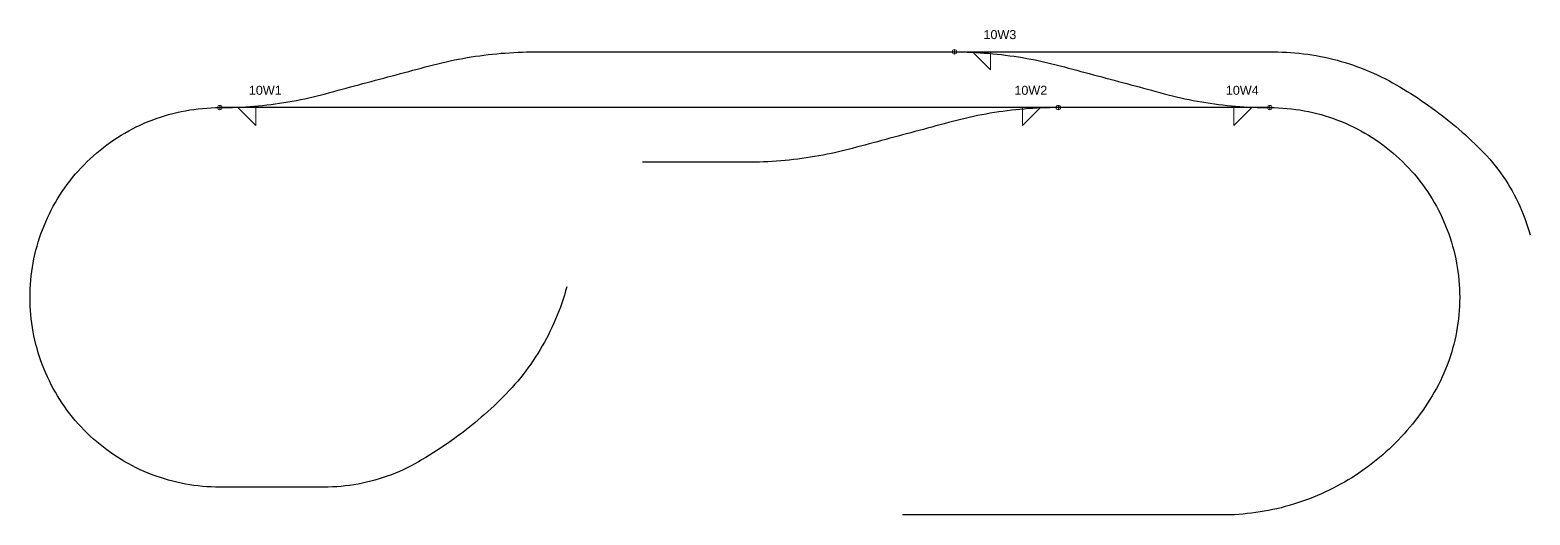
# Model space of a CAD drawing. Header units: millimetres. Extents: x -3814 to 4163, y -2000 to 17.
# Drawn here: x -42.2 to 291.2, y -90.6 to 17.2 of the extents above; entities that cross this region are included whole.
import ezdxf

# ---------------------------------------------------------------- set-up
doc = ezdxf.new("R2010")
doc.units = ezdxf.units.MM
doc.layers.add('AdditionalProps', color=7, linetype='Continuous')
doc.layers.add('Switches', color=255, linetype='Continuous', lineweight=0)
doc.layers.add('Tracks', color=7, linetype='Continuous', lineweight=25)
doc.styles.get("Standard").update_dxf_attribs({"font": 'arial.ttf'})

# ---------------------------------------------------------------- blocks, each defined once
blk = doc.blocks.new('Switch')
at = {"layer": 'AdditionalProps', "lineweight": 0}
for q in [(0, 0.5), (0, -0.5)]:
    blk.add_line((0, 0), q, dxfattribs=at)
blk.add_circle((0, 0), 0.5, dxfattribs=at)
at = {"layer": 'Switches', "color": 0, "linetype": 'ByBlock', "lineweight": 0, "transparency": 16777216}
blk.add_lwpolyline([(4, 0), (8, -4), (8, 0), (0, 0)], close=True, dxfattribs=at)
at = {"lineweight": 0}
blk.add_attdef('NAME', (-4.12, -2.7), '', height=2, dxfattribs=at)
at = {"layer": 'AdditionalProps', "color": 7, "lineweight": 0, "true_color": 0xffffff}
blk.add_attdef('type', (-4.12, -4.9), '', height=2, dxfattribs=at)

msp = doc.modelspace()

# ---------------------------------------------------------------- linework, layer by layer
at = {"layer": 'Tracks'}
for points in [[(0, 0), (0.95, 0), (1.9, 0.02), (2.85, 0.04), (3.8, 0.08), (4.75, 0.12), (5.7, 0.18), (6.65, 0.24), (7.59, 0.32), (8.54, 0.4), (9.49, 0.5), (10.43, 0.6), (11.38, 0.72), (12.32, 0.84), (13.26, 0.97), (14.2, 1.12), (15.14, 1.27), (16.07, 1.43), (17.01, 1.61), (17.94, 1.79), (18.87, 1.98), (19.8, 2.19), (20.73, 2.4), (21.65, 2.62), (22.58, 2.85), (23.5, 3.09), (24.42, 3.34), (25.34, 3.59), (26.27, 3.84), (27.19, 4.08), (28.11, 4.33), (29.04, 4.58), (29.96, 4.83), (30.89, 5.07), (31.81, 5.32), (32.73, 5.57), (33.66, 5.82), (34.58, 6.06), (35.5, 6.31), (36.43, 6.56), (37.35, 6.81), (38.28, 7.05), (39.2, 7.3), (40.12, 7.55), (41.05, 7.8), (41.97, 8.04), (42.89, 8.29), (43.82, 8.54), (44.74, 8.79), (45.66, 9.03), (46.59, 9.28), (47.51, 9.52), (48.43, 9.75), (49.35, 9.98), (50.28, 10.19), (51.21, 10.39), (52.14, 10.58), (53.07, 10.77), (54.01, 10.94), (54.95, 11.1), (55.88, 11.26), (56.82, 11.4), (57.77, 11.54), (58.71, 11.66), (59.65, 11.77), (60.6, 11.88), (61.54, 11.97), (62.49, 12.06), (63.44, 12.13), (64.39, 12.2), (65.34, 12.25), (66.29, 12.3), (67.24, 12.33), (68.19, 12.36), (69.14, 12.37), (70.09, 12.38), (71.05, 12.38), (72.01, 12.38), (72.98, 12.38), (73.94, 12.38), (74.9, 12.38), (75.86, 12.38), (76.82, 12.38), (77.79, 12.38), (78.75, 12.38), (79.71, 12.38), (80.67, 12.38), (81.63, 12.38), (82.6, 12.38), (83.56, 12.38), (84.52, 12.38), (85.48, 12.38), (86.45, 12.38), (87.41, 12.38), (88.37, 12.38), (89.33, 12.38), (90.29, 12.38), (91.26, 12.38), (92.22, 12.38), (93.18, 12.38), (94.14, 12.38), (95.11, 12.38), (96.07, 12.38), (97.03, 12.38), (97.99, 12.38), (98.95, 12.38), (99.92, 12.38), (100.88, 12.38), (101.84, 12.38), (102.8, 12.38), (103.77, 12.38), (104.73, 12.38), (105.69, 12.38), (106.65, 12.38), (107.61, 12.38), (108.58, 12.38), (109.54, 12.38), (110.5, 12.38), (111.46, 12.38), (112.43, 12.38), (113.39, 12.38), (114.35, 12.38), (115.31, 12.38), (116.27, 12.38), (117.24, 12.38), (118.2, 12.38), (119.16, 12.38), (120.12, 12.38), (121.09, 12.38), (122.05, 12.38), (123.01, 12.38), (123.97, 12.38), (124.93, 12.38), (125.9, 12.38), (126.86, 12.38), (127.82, 12.38), (128.78, 12.38), (129.75, 12.38), (130.71, 12.38), (131.67, 12.38), (132.63, 12.38), (133.59, 12.38), (134.56, 12.38), (135.52, 12.38), (136.48, 12.38), (137.44, 12.38), (138.41, 12.38), (139.37, 12.38), (140.32, 12.38), (141.28, 12.38), (142.24, 12.38), (143.19, 12.38), (144.15, 12.38), (145.11, 12.38), (146.06, 12.38), (147.02, 12.38), (147.97, 12.38), (148.93, 12.38), (149.89, 12.38), (150.84, 12.38), (151.8, 12.38), (152.76, 12.38), (153.71, 12.38), (154.67, 12.38), (155.62, 12.38), (156.58, 12.38), (157.54, 12.38), (158.49, 12.38), (159.45, 12.38), (160.41, 12.38), (161.36, 12.38), (162.32, 12.38), (163.27, 12.38)], [(163.27, 12.38), (164.23, 12.38), (165.19, 12.38), (166.14, 12.38), (167.1, 12.38), (168.06, 12.38), (169.01, 12.38), (169.97, 12.38), (170.92, 12.38), (171.88, 12.38), (172.84, 12.38), (173.79, 12.38), (174.75, 12.38), (175.71, 12.38), (176.66, 12.38), (177.62, 12.38), (178.57, 12.38), (179.53, 12.38), (180.49, 12.38), (181.44, 12.38), (182.4, 12.38), (183.36, 12.38), (184.31, 12.38), (185.27, 12.38), (186.23, 12.38), (187.18, 12.38), (188.14, 12.38), (189.11, 12.38), (190.07, 12.38), (191.03, 12.38), (191.99, 12.38), (192.95, 12.38), (193.92, 12.38), (194.88, 12.38), (195.84, 12.38), (196.8, 12.38), (197.77, 12.38), (198.73, 12.38), (199.69, 12.38), (200.65, 12.38), (201.61, 12.38), (202.58, 12.38), (203.54, 12.38), (204.5, 12.38), (205.46, 12.38), (206.43, 12.38), (207.39, 12.38), (208.35, 12.38), (209.31, 12.38), (210.27, 12.38), (211.23, 12.38), (212.19, 12.38), (213.14, 12.38), (214.1, 12.38), (215.06, 12.38), (216.01, 12.38), (216.97, 12.38), (217.92, 12.38), (218.88, 12.38), (219.84, 12.38), (220.79, 12.38), (221.75, 12.38), (222.71, 12.38), (223.66, 12.38), (224.62, 12.38), (225.57, 12.38), (226.53, 12.38), (227.49, 12.38), (228.44, 12.38), (229.4, 12.38), (230.36, 12.38), (231.31, 12.38), (232.27, 12.38), (233.23, 12.38), (234.18, 12.38), (235.13, 12.37), (236.09, 12.34), (237.04, 12.3), (237.99, 12.24), (238.94, 12.17), (239.88, 12.08), (240.83, 11.97), (241.78, 11.84), (242.72, 11.7), (243.66, 11.55), (244.59, 11.37), (245.53, 11.18), (246.46, 10.98), (247.38, 10.75), (248.3, 10.52), (249.22, 10.26), (250.13, 9.99), (251.04, 9.7), (251.95, 9.4), (252.84, 9.08), (253.74, 8.75), (254.62, 8.4), (255.5, 8.04), (256.37, 7.66), (257.24, 7.26), (258.1, 6.85), (258.95, 6.43), (259.8, 5.99), (260.63, 5.53), (261.46, 5.07), (262.28, 4.59), (263.1, 4.1), (263.91, 3.6), (264.72, 3.1), (265.52, 2.58), (266.31, 2.06), (267.1, 1.53), (267.88, 0.99), (268.66, 0.44), (269.43, -0.11), (270.2, -0.67), (270.96, -1.24), (271.71, -1.82), (272.46, -2.41), (273.2, -3), (273.94, -3.61), (274.67, -4.22), (275.39, -4.83), (276.11, -5.46), (276.82, -6.09), (277.52, -6.73), (278.22, -7.38), (278.91, -8.03), (279.59, -8.7), (280.27, -9.36), (280.94, -10.05), (281.59, -10.75), (282.23, -11.47), (282.86, -12.2), (283.46, -12.95), (284.05, -13.7), (284.62, -14.48), (285.18, -15.26), (285.71, -16.06), (286.23, -16.87), (286.73, -17.69), (287.21, -18.52), (287.67, -19.36), (288.11, -20.21), (288.54, -21.08), (288.94, -21.95), (289.32, -22.83), (289.68, -23.72), (290.02, -24.62), (290.35, -25.52), (290.65, -26.43), (290.93, -27.35), (291.19, -28.28)], [(163.27, 12.38), (164.23, 12.37), (165.18, 12.36), (166.13, 12.33), (167.08, 12.3), (168.03, 12.25), (168.98, 12.2), (169.92, 12.13), (170.87, 12.06), (171.82, 11.97), (172.77, 11.88), (173.71, 11.77), (174.65, 11.66), (175.6, 11.54), (176.54, 11.4), (177.48, 11.26), (178.42, 11.1), (179.35, 10.94), (180.29, 10.77), (181.22, 10.58), (182.15, 10.39), (183.08, 10.19), (184.01, 9.98), (184.93, 9.75), (185.85, 9.52), (186.77, 9.28), (187.7, 9.03), (188.62, 8.79), (189.55, 8.54), (190.47, 8.29), (191.39, 8.04), (192.32, 7.8), (193.24, 7.55), (194.16, 7.3), (195.09, 7.05), (196.01, 6.81), (196.94, 6.56), (197.86, 6.31), (198.78, 6.06), (199.71, 5.82), (200.63, 5.57), (201.55, 5.32), (202.48, 5.07), (203.4, 4.83), (204.32, 4.58), (205.25, 4.33), (206.17, 4.08), (207.1, 3.84), (208.02, 3.59), (208.94, 3.34), (209.87, 3.09), (210.79, 2.85), (211.71, 2.62), (212.63, 2.4), (213.56, 2.19), (214.49, 1.98), (215.42, 1.79), (216.35, 1.61), (217.29, 1.43), (218.23, 1.27), (219.16, 1.12), (220.1, 0.97), (221.05, 0.84), (221.99, 0.72), (222.93, 0.6), (223.88, 0.5), (224.82, 0.4), (225.77, 0.32), (226.72, 0.24), (227.67, 0.18), (228.62, 0.12), (229.57, 0.08), (230.52, 0.04), (231.47, 0.02), (232.42, 0), (233.37, 0)], [(77.11, -39.83), (76.86, -40.75), (76.58, -41.67), (76.3, -42.57), (76, -43.48), (75.68, -44.37), (75.34, -45.27), (75, -46.15), (74.63, -47.03), (74.25, -47.91), (73.86, -48.77), (73.45, -49.63), (73.02, -50.48), (72.58, -51.33), (72.13, -52.17), (71.66, -52.99), (71.18, -53.81), (70.68, -54.63), (70.17, -55.43), (69.64, -56.22), (69.1, -57.01), (68.55, -57.78), (67.98, -58.55), (67.4, -59.31), (66.81, -60.05), (66.2, -60.79), (65.59, -61.51), (64.95, -62.22), (64.31, -62.92), (63.66, -63.62), (62.99, -64.29), (62.31, -64.96), (61.63, -65.63), (60.94, -66.28), (60.24, -66.93), (59.54, -67.57), (58.83, -68.2), (58.11, -68.82), (57.39, -69.44), (56.66, -70.05), (55.92, -70.65), (55.18, -71.25), (54.43, -71.84), (53.68, -72.41), (52.92, -72.98), (52.15, -73.55), (51.38, -74.1), (50.6, -74.65), (49.82, -75.19), (49.03, -75.72), (48.24, -76.24), (47.44, -76.75), (46.63, -77.26), (45.82, -77.76), (45, -78.24), (44.18, -78.72), (43.35, -79.19), (42.5, -79.65), (41.64, -80.08), (40.77, -80.49), (39.9, -80.88), (39.01, -81.26), (38.12, -81.61), (37.22, -81.94), (36.31, -82.25), (35.39, -82.54), (34.47, -82.81), (33.54, -83.06), (32.61, -83.29), (31.67, -83.49), (30.73, -83.68), (29.78, -83.84), (28.83, -83.98), (27.88, -84.1), (26.93, -84.2), (25.97, -84.28), (25.01, -84.33), (24.05, -84.37), (23.09, -84.38), (22.13, -84.38), (21.16, -84.38), (20.2, -84.38), (19.24, -84.38), (18.28, -84.38), (17.32, -84.38), (16.35, -84.38), (15.39, -84.38), (14.43, -84.38), (13.47, -84.38), (12.5, -84.38), (11.54, -84.38), (10.58, -84.38), (9.62, -84.38), (8.66, -84.38), (7.69, -84.38), (6.73, -84.38), (5.77, -84.38), (4.81, -84.38), (3.84, -84.38), (2.88, -84.38), (1.92, -84.38), (0.96, -84.38), (0, -84.38), (-0.96, -84.37), (-1.92, -84.33), (-2.88, -84.28), (-3.84, -84.2), (-4.8, -84.1), (-5.75, -83.98), (-6.7, -83.84), (-7.64, -83.68), (-8.59, -83.49), (-9.53, -83.29), (-10.46, -83.06), (-11.39, -82.81), (-12.31, -82.54), (-13.22, -82.25), (-14.13, -81.94), (-15.03, -81.61), (-15.93, -81.26), (-16.81, -80.88), (-17.69, -80.49), (-18.56, -80.08), (-19.41, -79.65), (-20.26, -79.19), (-21.1, -78.72), (-21.92, -78.23), (-22.74, -77.73), (-23.54, -77.2), (-24.33, -76.65), (-25.11, -76.09), (-25.88, -75.51), (-26.63, -74.91), (-27.37, -74.3), (-28.09, -73.67), (-28.8, -73.02), (-29.49, -72.36), (-30.17, -71.68), (-30.84, -70.98), (-31.48, -70.27), (-32.12, -69.55), (-32.73, -68.81), (-33.33, -68.06), (-33.91, -67.3), (-34.47, -66.52), (-35.02, -65.73), (-35.54, -64.92), (-36.05, -64.11), (-36.54, -63.28), (-37.01, -62.44), (-37.46, -61.6), (-37.89, -60.74), (-38.31, -59.87), (-38.7, -59), (-39.07, -58.11), (-39.42, -57.22), (-39.76, -56.32), (-40.07, -55.41), (-40.36, -54.49), (-40.63, -53.57), (-40.88, -52.64), (-41.1, -51.71), (-41.31, -50.77), (-41.49, -49.83), (-41.66, -48.88), (-41.8, -47.93), (-41.92, -46.98), (-42.02, -46.02), (-42.09, -45.07), (-42.15, -44.11), (-42.18, -43.15), (-42.19, -42.19), (-42.18, -41.23), (-42.15, -40.27), (-42.09, -39.31), (-42.02, -38.35), (-41.92, -37.4), (-41.8, -36.44), (-41.66, -35.49), (-41.49, -34.55), (-41.31, -33.6), (-41.1, -32.67), (-40.88, -31.73), (-40.63, -30.81), (-40.36, -29.88), (-40.07, -28.97), (-39.76, -28.06), (-39.42, -27.16), (-39.07, -26.27), (-38.7, -25.38), (-38.31, -24.5), (-37.89, -23.64), (-37.46, -22.78), (-37.01, -21.93), (-36.54, -21.09), (-36.05, -20.27), (-35.54, -19.45), (-35.02, -18.65), (-34.47, -17.86), (-33.91, -17.08), (-33.33, -16.32), (-32.73, -15.56), (-32.12, -14.83), (-31.48, -14.1), (-30.84, -13.39), (-30.17, -12.7), (-29.49, -12.02), (-28.8, -11.36), (-28.09, -10.71), (-27.37, -10.08), (-26.63, -9.46), (-25.88, -8.86), (-25.11, -8.28), (-24.33, -7.72), (-23.54, -7.18), (-22.74, -6.65), (-21.92, -6.14), (-21.1, -5.65), (-20.26, -5.18), (-19.41, -4.73), (-18.56, -4.3), (-17.69, -3.89), (-16.81, -3.49), (-15.93, -3.12), (-15.03, -2.77), (-14.13, -2.44), (-13.22, -2.12), (-12.31, -1.83), (-11.39, -1.56), (-10.46, -1.32), (-9.53, -1.09), (-8.59, -0.88), (-7.64, -0.7), (-6.7, -0.53), (-5.75, -0.39), (-4.8, -0.27), (-3.84, -0.17), (-2.88, -0.1), (-1.92, -0.04), (-0.96, -0.01), (0, 0)], [(186.37, 0), (185.41, 0), (184.46, 0), (183.5, 0), (182.54, 0), (181.59, 0), (180.63, 0), (179.67, 0), (178.72, 0), (177.76, 0), (176.81, 0), (175.85, 0), (174.89, 0), (173.94, 0), (172.98, 0), (172.02, 0), (171.07, 0), (170.11, 0), (169.16, 0), (168.2, 0), (167.24, 0), (166.29, 0), (165.33, 0), (164.37, 0), (163.42, 0), (162.46, 0), (161.5, 0), (160.54, 0), (159.57, 0), (158.61, 0), (157.65, 0), (156.69, 0), (155.73, 0), (154.76, 0), (153.8, 0), (152.84, 0), (151.88, 0), (150.91, 0), (149.95, 0), (148.99, 0), (148.03, 0), (147.07, 0), (146.1, 0), (145.14, 0), (144.18, 0), (143.22, 0), (142.25, 0), (141.29, 0), (140.33, 0), (139.37, 0), (138.41, 0), (137.44, 0), (136.48, 0), (135.52, 0), (134.56, 0), (133.59, 0), (132.63, 0), (131.67, 0), (130.71, 0), (129.75, 0), (128.78, 0), (127.82, 0), (126.86, 0), (125.9, 0), (124.93, 0), (123.97, 0), (123.01, 0), (122.05, 0), (121.09, 0), (120.12, 0), (119.16, 0), (118.2, 0), (117.24, 0), (116.28, 0), (115.31, 0), (114.35, 0), (113.39, 0), (112.43, 0), (111.46, 0), (110.5, 0), (109.54, 0), (108.58, 0), (107.62, 0), (106.65, 0), (105.69, 0), (104.73, 0), (103.77, 0), (102.8, 0), (101.84, 0), (100.88, 0), (99.92, 0), (98.96, 0), (97.99, 0), (97.03, 0), (96.07, 0), (95.11, 0), (94.14, 0), (93.18, 0), (92.22, 0), (91.26, 0), (90.3, 0), (89.33, 0), (88.37, 0), (87.41, 0), (86.45, 0), (85.48, 0), (84.52, 0), (83.56, 0), (82.6, 0), (81.64, 0), (80.67, 0), (79.71, 0), (78.75, 0), (77.79, 0), (76.82, 0), (75.86, 0), (74.9, 0), (73.94, 0), (72.98, 0), (72.01, 0), (71.05, 0), (70.09, 0), (69.13, 0), (68.16, 0), (67.2, 0), (66.24, 0), (65.28, 0), (64.32, 0), (63.35, 0), (62.39, 0), (61.43, 0), (60.47, 0), (59.5, 0), (58.54, 0), (57.58, 0), (56.62, 0), (55.66, 0), (54.69, 0), (53.73, 0), (52.77, 0), (51.81, 0), (50.84, 0), (49.88, 0), (48.92, 0), (47.96, 0), (47, 0), (46.03, 0), (45.07, 0), (44.11, 0), (43.15, 0), (42.19, 0), (41.22, 0), (40.26, 0), (39.3, 0), (38.34, 0), (37.37, 0), (36.41, 0), (35.45, 0), (34.49, 0), (33.53, 0), (32.56, 0), (31.6, 0), (30.64, 0), (29.68, 0), (28.71, 0), (27.75, 0), (26.79, 0), (25.83, 0), (24.87, 0), (23.9, 0), (22.95, 0), (21.99, 0), (21.03, 0), (20.08, 0), (19.12, 0), (18.17, 0), (17.21, 0), (16.25, 0), (15.3, 0), (14.34, 0), (13.38, 0), (12.43, 0), (11.47, 0), (10.52, 0), (9.56, 0), (8.6, 0), (7.65, 0), (6.69, 0), (5.73, 0), (4.78, 0), (3.82, 0), (0, 0)], [(186.37, 0), (185.42, -0.01), (184.47, -0.02), (183.52, -0.04), (182.57, -0.08), (181.62, -0.12), (180.67, -0.18), (179.72, -0.24), (178.77, -0.32), (177.82, -0.4), (176.88, -0.5), (175.93, -0.6), (174.99, -0.72), (174.05, -0.84), (173.1, -0.97), (172.16, -1.12), (171.23, -1.27), (170.29, -1.44), (169.35, -1.61), (168.42, -1.79), (167.49, -1.98), (166.56, -2.19), (165.63, -2.4), (164.71, -2.62), (163.79, -2.85), (162.87, -3.09), (161.94, -3.34), (161.01, -3.59), (160.08, -3.84), (159.15, -4.09), (158.22, -4.34), (157.29, -4.59), (156.36, -4.84), (155.43, -5.09), (154.5, -5.34), (153.57, -5.58), (152.64, -5.83), (151.72, -6.08), (150.79, -6.33), (149.86, -6.58), (148.93, -6.83), (148, -7.08), (147.07, -7.33), (146.14, -7.58), (145.21, -7.83), (144.28, -8.07), (143.35, -8.32), (142.42, -8.57), (141.49, -8.82), (140.56, -9.07), (139.64, -9.31), (138.72, -9.54), (137.8, -9.77), (136.87, -9.98), (135.94, -10.18), (135.01, -10.37), (134.08, -10.56), (133.14, -10.73), (132.2, -10.89), (131.27, -11.05), (130.33, -11.19), (129.38, -11.32), (128.44, -11.45), (127.5, -11.56), (126.55, -11.67), (125.61, -11.76), (124.66, -11.85), (123.71, -11.92), (122.76, -11.99), (121.81, -12.04), (120.86, -12.08), (119.91, -12.12), (118.96, -12.14), (118.01, -12.16), (117.06, -12.16), (116.1, -12.16), (115.14, -12.16), (114.18, -12.16), (113.21, -12.16), (112.25, -12.16), (111.29, -12.16), (110.33, -12.16), (109.36, -12.16), (108.4, -12.16), (107.44, -12.16), (106.48, -12.16), (105.52, -12.16), (104.55, -12.16), (103.59, -12.16), (102.63, -12.16), (101.67, -12.16), (100.7, -12.16), (99.74, -12.16), (98.78, -12.16), (97.82, -12.16), (96.86, -12.16), (95.89, -12.16), (94.93, -12.16), (93.97, -12.16)], [(233.37, 0), (234.33, -0.01), (235.29, -0.04), (236.25, -0.1), (237.2, -0.17), (238.16, -0.27), (239.11, -0.39), (240.06, -0.53), (241.01, -0.7), (241.95, -0.88), (242.89, -1.09), (243.82, -1.32), (244.75, -1.56), (245.67, -1.83), (246.59, -2.12), (247.5, -2.44), (248.4, -2.77), (249.29, -3.12), (250.18, -3.49), (251.05, -3.89), (251.92, -4.3), (252.78, -4.73), (253.62, -5.18), (254.46, -5.65), (255.29, -6.14), (256.1, -6.65), (256.91, -7.18), (257.7, -7.72), (258.48, -8.28), (259.24, -8.86), (259.99, -9.46), (260.73, -10.08), (261.45, -10.71), (262.16, -11.36), (262.86, -12.02), (263.54, -12.7), (264.2, -13.39), (264.85, -14.1), (265.48, -14.83), (266.09, -15.56), (266.69, -16.32), (267.27, -17.08), (267.83, -17.86), (268.38, -18.65), (268.91, -19.45), (269.41, -20.27), (269.9, -21.09), (270.37, -21.93), (270.83, -22.78), (271.26, -23.64), (271.67, -24.5), (272.06, -25.38), (272.44, -26.27), (272.79, -27.16), (273.12, -28.06), (273.43, -28.97), (273.72, -29.88), (273.99, -30.81), (274.24, -31.73), (274.47, -32.67), (274.67, -33.6), (274.86, -34.55), (275.02, -35.49), (275.16, -36.44), (275.28, -37.4), (275.38, -38.35), (275.46, -39.31), (275.51, -40.27), (275.55, -41.23), (275.56, -42.19), (275.55, -43.15), (275.51, -44.11), (275.46, -45.07), (275.38, -46.02), (275.28, -46.98), (275.16, -47.93), (275.02, -48.88), (274.86, -49.83), (274.67, -50.77), (274.47, -51.71), (274.24, -52.64), (273.99, -53.57), (273.72, -54.49), (273.43, -55.41), (273.12, -56.32), (272.79, -57.22), (272.44, -58.11), (272.06, -59), (271.67, -59.87), (271.26, -60.74), (270.83, -61.6), (270.37, -62.44), (269.9, -63.28), (269.42, -64.1), (268.92, -64.91), (268.41, -65.72), (267.89, -66.51), (267.35, -67.3), (266.79, -68.07), (266.23, -68.84), (265.65, -69.59), (265.05, -70.34), (264.45, -71.07), (263.83, -71.8), (263.2, -72.51), (262.56, -73.21), (261.9, -73.9), (261.23, -74.58), (260.55, -75.25), (259.86, -75.91), (259.16, -76.55), (258.45, -77.18), (257.72, -77.8), (256.99, -78.4), (256.24, -79), (255.49, -79.58), (254.72, -80.14), (253.95, -80.7), (253.16, -81.24), (252.37, -81.76), (251.56, -82.27), (250.75, -82.77), (249.93, -83.25), (249.1, -83.72), (248.27, -84.18), (247.42, -84.62), (246.57, -85.04), (245.71, -85.45), (244.84, -85.85), (243.97, -86.23), (243.09, -86.59), (242.2, -86.94), (241.31, -87.27), (240.41, -87.59), (239.51, -87.89), (238.6, -88.18), (237.69, -88.45), (236.77, -88.7), (235.85, -88.94), (234.93, -89.17), (234, -89.37), (233.06, -89.56), (232.13, -89.73), (231.19, -89.89), (230.24, -90.03), (229.3, -90.16), (228.35, -90.26), (227.41, -90.36), (226.46, -90.43), (225.51, -90.49), (224.56, -90.53), (223.6, -90.56), (222.65, -90.56), (221.69, -90.56), (220.73, -90.56), (219.76, -90.56), (218.8, -90.56), (217.84, -90.56), (216.88, -90.56), (215.92, -90.56), (214.95, -90.56), (213.99, -90.56), (213.03, -90.56), (212.07, -90.56), (211.1, -90.56), (210.14, -90.56), (209.18, -90.56), (208.22, -90.56), (207.26, -90.56), (206.29, -90.56), (205.33, -90.56), (204.37, -90.56), (203.41, -90.56), (202.44, -90.56), (201.48, -90.56), (200.52, -90.56), (199.56, -90.56), (198.6, -90.56), (197.65, -90.56), (196.69, -90.56), (195.73, -90.56), (194.78, -90.56), (193.82, -90.56), (192.86, -90.56), (191.91, -90.56), (190.95, -90.56), (190, -90.56), (189.04, -90.56), (188.08, -90.56), (187.13, -90.56), (186.17, -90.56), (185.21, -90.56), (184.26, -90.56), (183.3, -90.56), (182.34, -90.56), (181.39, -90.56), (180.43, -90.56), (179.48, -90.56), (178.52, -90.56), (177.56, -90.56), (176.61, -90.56), (175.65, -90.56), (174.69, -90.56), (173.74, -90.56), (172.78, -90.56), (171.83, -90.56), (170.87, -90.56), (169.91, -90.56), (168.96, -90.56), (168, -90.56), (167.04, -90.56), (166.09, -90.56), (165.13, -90.56), (164.18, -90.56), (163.22, -90.56), (162.26, -90.56), (161.31, -90.56), (160.35, -90.56), (159.39, -90.56), (158.44, -90.56), (157.48, -90.56), (156.53, -90.56), (155.57, -90.56), (154.61, -90.56), (153.66, -90.56), (152.7, -90.56), (151.74, -90.56)], [(233.37, 0), (232.41, 0), (231.46, 0), (230.5, 0), (229.54, 0), (228.59, 0), (227.63, 0), (226.67, 0), (225.72, 0), (224.76, 0), (223.81, 0), (222.85, 0), (221.89, 0), (220.94, 0), (219.98, 0), (219.02, 0), (218.07, 0), (217.11, 0), (216.16, 0), (215.2, 0), (214.24, 0), (213.29, 0), (212.33, 0), (211.37, 0), (210.42, 0), (209.46, 0), (208.5, 0), (207.54, 0), (206.57, 0), (205.61, 0), (204.65, 0), (203.69, 0), (202.73, 0), (201.76, 0), (200.8, 0), (199.84, 0), (198.88, 0), (197.91, 0), (196.95, 0), (195.99, 0), (195.03, 0), (194.07, 0), (193.1, 0), (192.14, 0), (191.18, 0), (190.22, 0), (189.25, 0), (186.37, 0)]]:
    msp.add_lwpolyline(points, dxfattribs=at)

# ---------------------------------------------------------------- block references
at = {"layer": 'Switches', "lineweight": 0}
ref = msp.add_blockref('Switch', (163.27, 12.38), dxfattribs=at)
ref.add_attrib('NAME', '10W3', (169.72, 15.22), dxfattribs={"layer": '0', "lineweight": 0, "height": 2})
ref = msp.add_blockref('Switch', (186.37, 0), dxfattribs=dict(at, xscale=-1))
ref.add_attrib('NAME', '10W2', (176.59, 2.84), dxfattribs={"layer": '0', "lineweight": 0, "height": 2})
ref = msp.add_blockref('Switch', (233.37, 0), dxfattribs=dict(at, xscale=-1))
ref.add_attrib('NAME', '10W4', (223.59, 2.84), dxfattribs={"layer": '0', "lineweight": 0, "height": 2})
ref = msp.add_blockref('Switch', (0, 0), dxfattribs=at)
ref.add_attrib('NAME', '10W1', (6.45, 2.84), dxfattribs={"layer": '0', "lineweight": 0, "height": 2})

doc.saveas('drawing.dxf')
